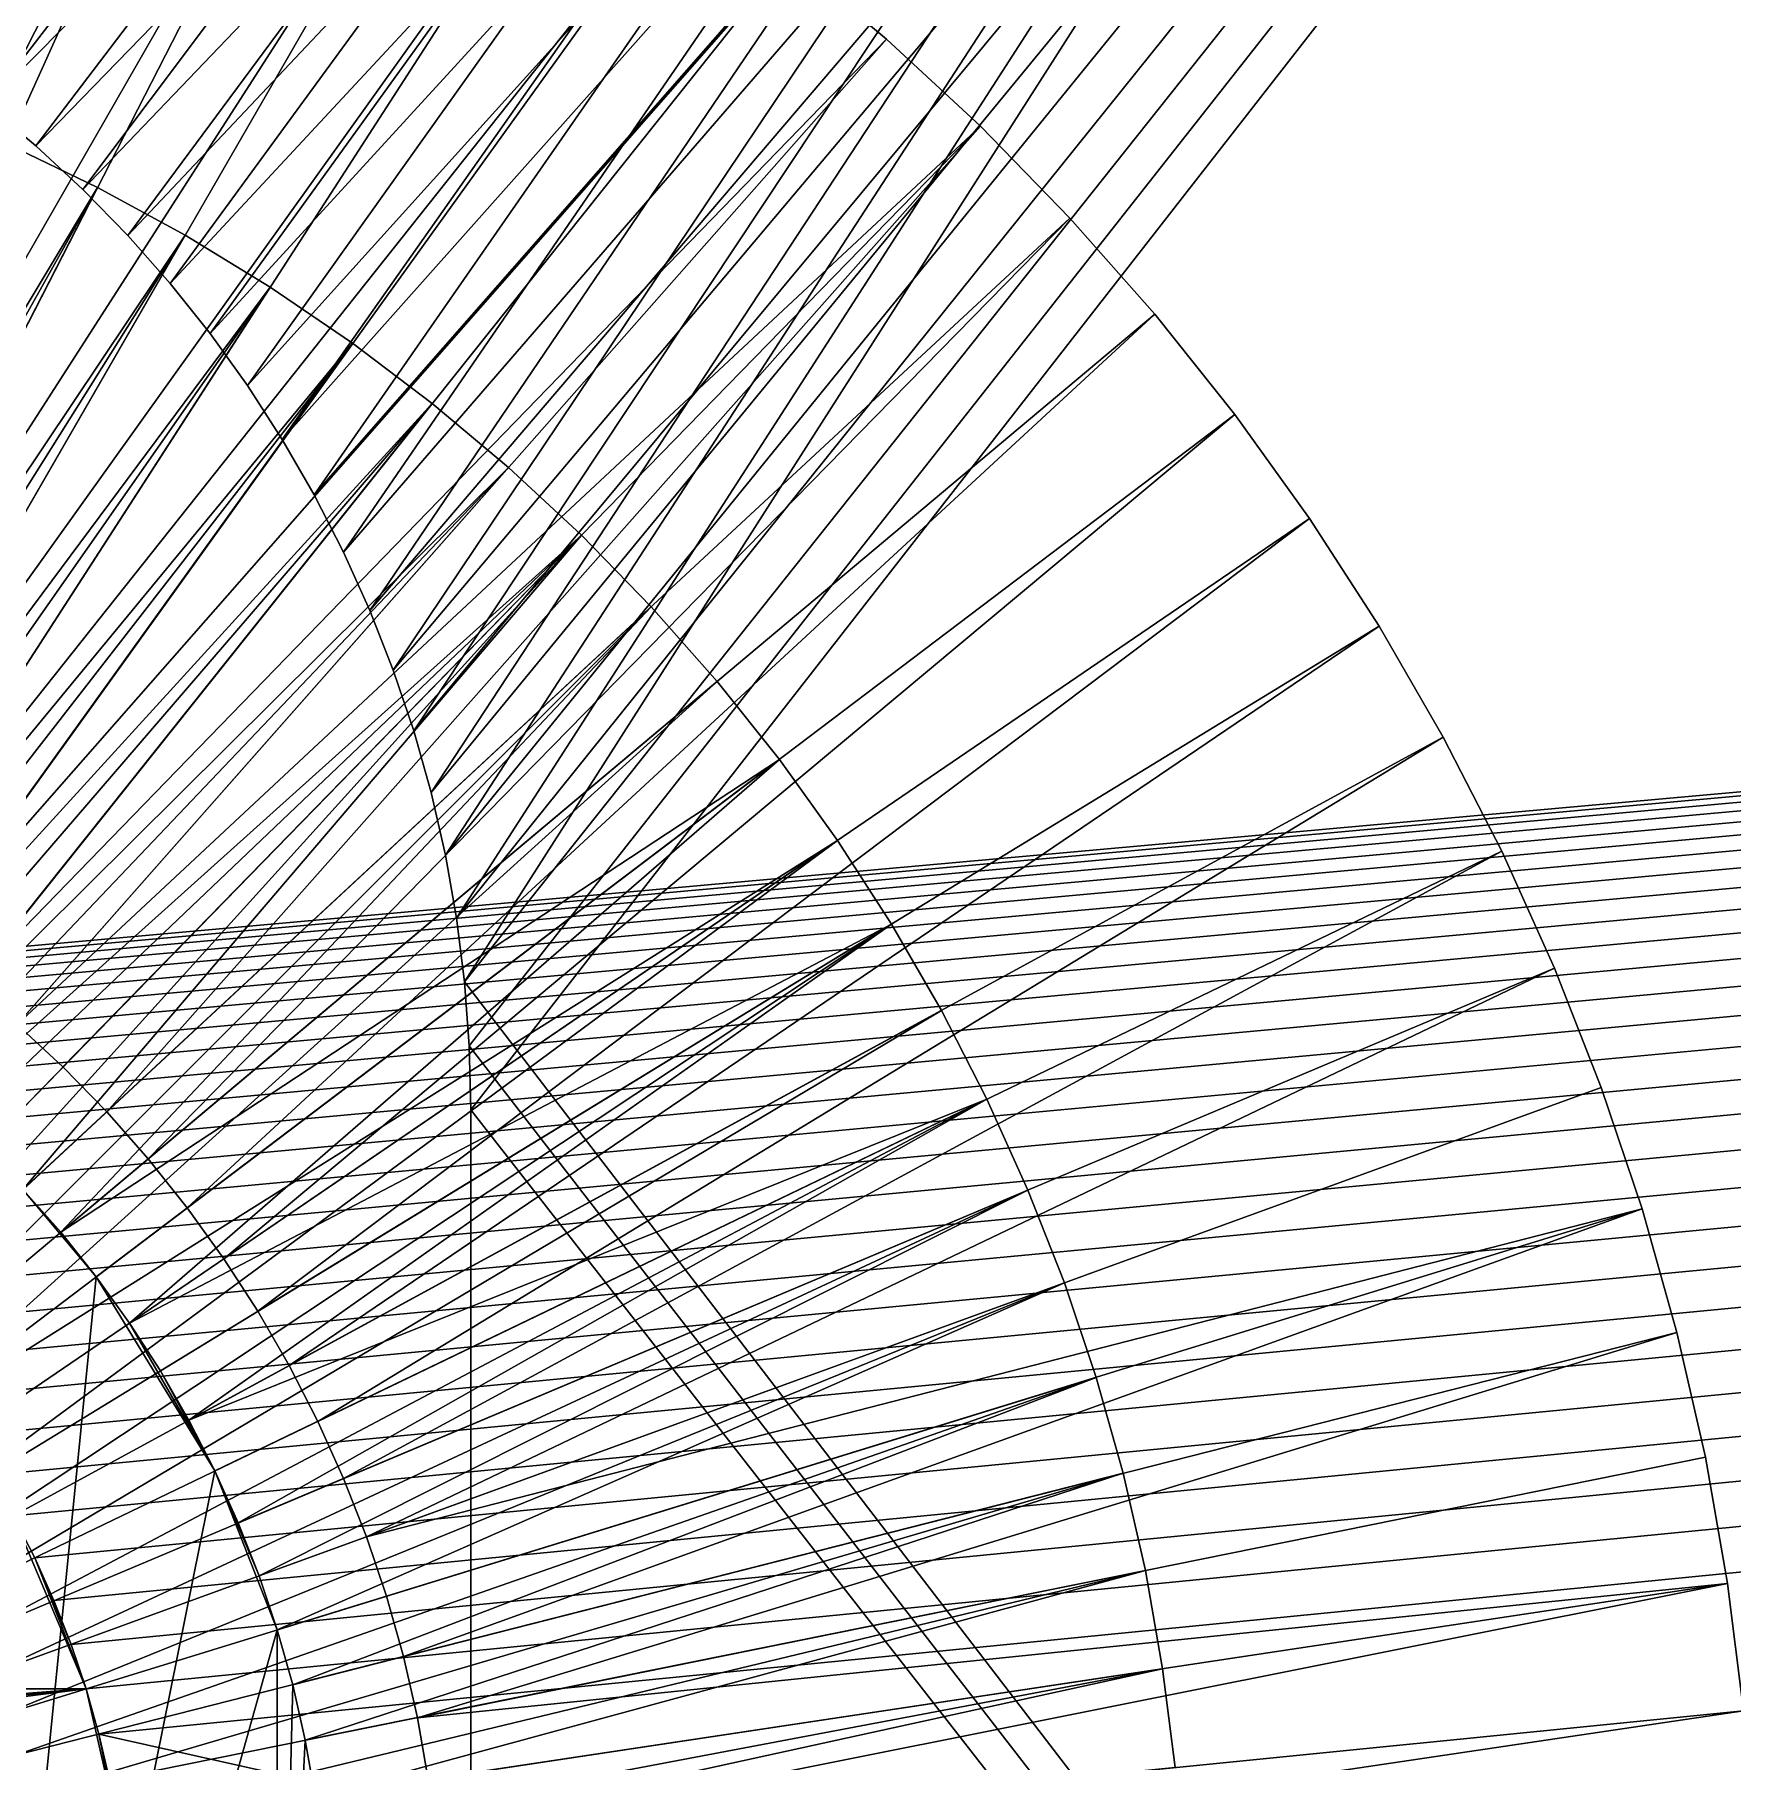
# Model space of a CAD drawing. Header units: millimetres. Extents: x 0 to 520, y -2 to 382.
# Drawn here: x 336.486 to 339.458, y 343.359 to 346.382 of the extents above; entities that cross this region are included whole.
import ezdxf

# ---------------------------------------------------------------- set-up
doc = ezdxf.new("R2010")
doc.units = ezdxf.units.MM

msp = doc.modelspace()

# ---------------------------------------------------------------- linework, layer by layer
at = {"layer": 'BRASS', "color": 52}
for points in [[(509.2, 369.2, 103), (10.8, 369.2, 103), (10.8, 10.8, 103)], [(509.2, 369.2, 103), (10.8, 10.8, 103), (509.2, 10.8, 103)], [(20.5, 359.5, 86), (499.5, 359.5, 86), (184.9589, 344.6495, 86)], [(184.9589, 344.6495, 86), (499.5, 359.5, 86), (185.0411, 344.6495, 86)], [(185.0411, 344.6495, 86), (499.5, 359.5, 86), (185.1233, 344.6454, 86)], [(185.1233, 344.6454, 86), (499.5, 359.5, 86), (185.2052, 344.6372, 86)], [(185.2052, 344.6372, 86), (499.5, 359.5, 86), (185.2865, 344.6249, 86)], [(185.2865, 344.6249, 86), (499.5, 359.5, 86), (185.3672, 344.6086, 86)], [(185.3672, 344.6086, 86), (499.5, 359.5, 86), (185.4469, 344.5883, 86)], [(185.4469, 344.5883, 86), (499.5, 359.5, 86), (185.5255, 344.5641, 86)], [(185.5255, 344.5641, 86), (499.5, 359.5, 86), (334.9589, 344.6495, 86)], [(334.9589, 344.6495, 86), (499.5, 359.5, 86), (335.0411, 344.6495, 86)], [(335.0411, 344.6495, 86), (499.5, 359.5, 86), (335.1233, 344.6454, 86)], [(335.1233, 344.6454, 86), (499.5, 359.5, 86), (335.2052, 344.6372, 86)], [(335.2052, 344.6372, 86), (499.5, 359.5, 86), (335.2865, 344.6249, 86)], [(335.2865, 344.6249, 86), (499.5, 359.5, 86), (335.3672, 344.6086, 86)], [(335.3672, 344.6086, 86), (499.5, 359.5, 86), (335.4469, 344.5883, 86)], [(335.4469, 344.5883, 86), (499.5, 359.5, 86), (335.5255, 344.5641, 86)], [(335.5255, 344.5641, 86), (499.5, 359.5, 86), (335.6028, 344.5359, 86)], [(335.6028, 344.5359, 86), (499.5, 359.5, 86), (335.6786, 344.504, 86)], [(335.6786, 344.504, 86), (499.5, 359.5, 86), (335.7527, 344.4683, 86)], [(335.7527, 344.4683, 86), (499.5, 359.5, 86), (335.825, 344.4289, 86)], [(335.825, 344.4289, 86), (499.5, 359.5, 86), (335.8952, 344.386, 86)], [(335.8952, 344.386, 86), (499.5, 359.5, 86), (335.9632, 344.3397, 86)], [(335.9632, 344.3397, 86), (499.5, 359.5, 86), (336.0288, 344.29, 86)], [(336.0288, 344.29, 86), (499.5, 359.5, 86), (336.0918, 344.2371, 86)], [(336.0918, 344.2371, 86), (499.5, 359.5, 86), (336.1521, 344.1812, 86)], [(336.1521, 344.1812, 86), (499.5, 359.5, 86), (336.2095, 344.1223, 86)], [(336.2095, 344.1223, 86), (499.5, 359.5, 86), (336.264, 344.0606, 86)], [(336.264, 344.0606, 86), (499.5, 359.5, 86), (336.3153, 343.9963, 86)], [(336.3153, 343.9963, 86), (499.5, 359.5, 86), (336.3633, 343.9295, 86)], [(336.3633, 343.9295, 86), (499.5, 359.5, 86), (336.4079, 343.8604, 86)], [(336.4079, 343.8604, 86), (499.5, 359.5, 86), (336.4491, 343.7891, 86)], [(336.4491, 343.7891, 86), (499.5, 359.5, 86), (336.4866, 343.7159, 86)], [(336.4866, 343.7159, 86), (499.5, 359.5, 86), (336.5204, 343.6409, 86)], [(336.5204, 343.6409, 86), (499.5, 359.5, 86), (336.5505, 343.5643, 86)], [(336.5505, 343.5643, 86), (499.5, 359.5, 86), (336.5767, 343.4863, 86)], [(336.5767, 343.4863, 86), (499.5, 359.5, 86), (336.599, 343.4071, 86)], [(336.599, 343.4071, 86), (499.5, 359.5, 86), (481.6847, 310.9963, 86)], [(333.4233, 343.4863, 92), (336.4491, 343.7891, 92), (336.5767, 343.4863, 92)], [(336.4866, 343.7159, 86), (336.4491, 343.7891, 92), (336.4491, 343.7891, 86)], [(336.4866, 343.7159, 92), (336.4491, 343.7891, 92), (336.4866, 343.7159, 86)], [(336.5767, 343.4863, 92), (336.4491, 343.7891, 92), (336.4866, 343.7159, 92)], [(336.5204, 343.6409, 86), (336.5204, 343.6409, 92), (336.4866, 343.7159, 86)], [(336.5204, 343.6409, 92), (336.4866, 343.7159, 92), (336.4866, 343.7159, 86)], [(336.5767, 343.4863, 92), (336.4866, 343.7159, 92), (336.5505, 343.5643, 92)], [(336.5505, 343.5643, 92), (336.4866, 343.7159, 92), (336.5204, 343.6409, 92)], [(336.5505, 343.5643, 86), (336.5204, 343.6409, 92), (336.5204, 343.6409, 86)], [(336.5505, 343.5643, 92), (336.5204, 343.6409, 92), (336.5505, 343.5643, 86)], [(336.5767, 343.4863, 86), (336.5767, 343.4863, 92), (336.5505, 343.5643, 86)], [(336.5767, 343.4863, 92), (336.5505, 343.5643, 92), (336.5505, 343.5643, 86)], [(333.3521, 343.0822, 92), (336.5767, 343.4863, 92), (336.6316, 343.2459, 92)], [(333.3582, 343.1643, 92), (336.5767, 343.4863, 92), (333.3521, 343.0822, 92)], [(333.3684, 343.2459, 92), (336.5767, 343.4863, 92), (333.3582, 343.1643, 92)], [(333.4233, 343.4863, 92), (336.5767, 343.4863, 92), (333.3684, 343.2459, 92)], [(336.599, 343.4071, 86), (336.599, 343.4071, 92), (336.5767, 343.4863, 86)], [(336.599, 343.4071, 92), (336.5767, 343.4863, 92), (336.5767, 343.4863, 86)], [(336.6316, 343.2459, 92), (336.5767, 343.4863, 92), (336.599, 343.4071, 92)], [(336.599, 343.4071, 86), (481.6847, 310.9963, 86), (336.6173, 343.3269, 86)], [(336.6173, 343.3269, 86), (336.6173, 343.3269, 92), (336.599, 343.4071, 86)], [(336.6173, 343.3269, 92), (336.599, 343.4071, 92), (336.599, 343.4071, 86)], [(336.6316, 343.2459, 92), (336.599, 343.4071, 92), (336.6173, 343.3269, 92)]]:
    msp.add_3dface(points, dxfattribs=at)
at = {"layer": 'STEEL', "color": 8}
for points in [[(336.2207, 346.3901, 86), (336.3134, 346.3269, 86), (347, 360, 86)], [(336.3134, 346.3269, 86), (336.4029, 346.2591, 86), (347, 360, 86)], [(336.4029, 346.2591, 86), (336.4888, 346.187, 86), (347, 360, 86)], [(336.4888, 346.187, 86), (336.571, 346.1107, 86), (347, 360, 86)], [(336.6494, 346.0304, 86), (347, 360, 86), (336.571, 346.1107, 86)], [(336.7236, 345.9463, 86), (347, 360, 86), (336.6494, 346.0304, 86)], [(336.7935, 345.8586, 86), (347, 360, 86), (336.7236, 345.9463, 86)], [(336.859, 345.7675, 86), (347, 360, 86), (336.7935, 345.8586, 86)], [(336.9199, 345.6732, 86), (347, 360, 86), (336.859, 345.7675, 86)], [(336.976, 345.5761, 86), (347, 360, 86), (336.9199, 345.6732, 86)], [(337.0272, 345.4762, 86), (347, 360, 86), (336.976, 345.5761, 86)], [(337.0733, 345.374, 86), (347, 360, 86), (337.0272, 345.4762, 86)], [(337.1143, 345.2695, 86), (347, 360, 86), (337.0733, 345.374, 86)], [(337.15, 345.1632, 86), (347, 360, 86), (337.1143, 345.2695, 86)], [(337.1804, 345.0552, 86), (347, 360, 86), (337.15, 345.1632, 86)], [(337.2054, 344.9458, 86), (347, 360, 86), (337.1804, 345.0552, 86)], [(337.2249, 344.8353, 86), (347, 360, 86), (337.2054, 344.9458, 86)], [(337.2388, 344.724, 86), (347, 360, 86), (337.2249, 344.8353, 86)], [(347, 332, 86), (347, 360, 86), (337.2388, 344.724, 86)], [(336.3134, 346.3269, 83), (336.2207, 346.3901, 83), (347, 357, 83)], [(336.4029, 346.2591, 83), (336.3134, 346.3269, 83), (347, 357, 83)], [(336.4888, 346.187, 83), (336.4029, 346.2591, 83), (347, 357, 83)], [(336.571, 346.1107, 83), (336.4888, 346.187, 83), (347, 357, 83)], [(347, 357, 83), (336.6494, 346.0304, 83), (336.571, 346.1107, 83)], [(347, 357, 83), (336.7236, 345.9463, 83), (336.6494, 346.0304, 83)], [(347, 357, 83), (336.7935, 345.8586, 83), (336.7236, 345.9463, 83)], [(347, 357, 83), (336.859, 345.7675, 83), (336.7935, 345.8586, 83)], [(347, 357, 83), (336.9199, 345.6732, 83), (336.859, 345.7675, 83)], [(347, 357, 83), (336.976, 345.5761, 83), (336.9199, 345.6732, 83)], [(347, 357, 83), (337.0272, 345.4762, 83), (336.976, 345.5761, 83)], [(347, 357, 83), (337.0733, 345.374, 83), (337.0272, 345.4762, 83)], [(347, 357, 83), (337.1143, 345.2695, 83), (337.0733, 345.374, 83)], [(347, 357, 83), (337.15, 345.1632, 83), (337.1143, 345.2695, 83)], [(347, 357, 83), (337.1804, 345.0552, 83), (337.15, 345.1632, 83)], [(347, 357, 83), (337.2054, 344.9458, 83), (337.1804, 345.0552, 83)], [(347, 357, 83), (337.2249, 344.8353, 83), (337.2054, 344.9458, 83)], [(347, 357, 83), (337.2388, 344.724, 83), (337.2249, 344.8353, 83)], [(347, 357, 83), (337.2472, 344.6122, 83), (337.2388, 344.724, 83)], [(347, 357, 83), (337.25, 344.5, 83), (337.2472, 344.6122, 83)], [(347, 357, 83), (347, 332, 83), (337.25, 344.5, 83)], [(335.7007, 345.0854, 83), (336.644, 347.1889, 83), (336.4332, 347.2657, 83)], [(336.644, 347.1889, 82), (335.7007, 345.0854, 82), (336.4332, 347.2657, 82)], [(335.7007, 345.0854, 83), (335.8038, 345.0479, 83), (336.644, 347.1889, 83)], [(335.8038, 345.0479, 82), (335.7007, 345.0854, 82), (336.644, 347.1889, 82)], [(335.8038, 345.0479, 83), (336.8508, 347.1018, 83), (336.644, 347.1889, 83)], [(336.8508, 347.1018, 82), (335.8038, 345.0479, 82), (336.644, 347.1889, 82)], [(335.8038, 345.0479, 83), (335.9048, 345.0053, 83), (336.8508, 347.1018, 83)], [(335.9048, 345.0053, 82), (335.8038, 345.0479, 82), (336.8508, 347.1018, 82)], [(335.9048, 345.0053, 83), (337.0529, 347.0044, 83), (336.8508, 347.1018, 83)], [(337.0529, 347.0044, 82), (335.9048, 345.0053, 82), (336.8508, 347.1018, 82)], [(335.9048, 345.0053, 83), (336.0037, 344.9577, 83), (337.0529, 347.0044, 83)], [(336.0037, 344.9577, 82), (335.9048, 345.0053, 82), (337.0529, 347.0044, 82)], [(336.0037, 344.9577, 83), (337.25, 346.8971, 83), (337.0529, 347.0044, 83)], [(337.25, 346.8971, 82), (336.0037, 344.9577, 82), (337.0529, 347.0044, 82)], [(336.0037, 344.9577, 83), (336.1, 344.9053, 83), (337.25, 346.8971, 83)], [(336.1, 344.9053, 82), (336.0037, 344.9577, 82), (337.25, 346.8971, 82)], [(336.1, 344.9053, 83), (337.4415, 346.7801, 83), (337.25, 346.8971, 83)], [(337.4415, 346.7801, 82), (336.1, 344.9053, 82), (337.25, 346.8971, 82)], [(336.1, 344.9053, 83), (336.1936, 344.8481, 83), (337.4415, 346.7801, 83)], [(336.1936, 344.8481, 82), (336.1, 344.9053, 82), (337.4415, 346.7801, 82)], [(336.1936, 344.8481, 83), (337.6268, 346.6537, 83), (337.4415, 346.7801, 83)], [(337.6268, 346.6537, 82), (336.1936, 344.8481, 82), (337.4415, 346.7801, 82)], [(336.1936, 344.8481, 83), (336.2842, 344.7863, 83), (337.6268, 346.6537, 83)], [(336.2842, 344.7863, 82), (336.1936, 344.8481, 82), (337.6268, 346.6537, 82)], [(336.2842, 344.7863, 83), (337.8057, 346.5182, 83), (337.6268, 346.6537, 83)], [(337.8057, 346.5182, 82), (336.2842, 344.7863, 82), (337.6268, 346.6537, 82)], [(336.2842, 344.7863, 83), (336.3717, 344.72, 83), (337.8057, 346.5182, 83)], [(336.3717, 344.72, 82), (336.2842, 344.7863, 82), (337.8057, 346.5182, 82)], [(336.3717, 344.72, 83), (337.9776, 346.374, 83), (337.8057, 346.5182, 83)], [(337.9776, 346.374, 82), (336.3717, 344.72, 82), (337.8057, 346.5182, 82)], [(337.8057, 346.5182, 83), (337.9776, 346.374, 82), (337.8057, 346.5182, 82)], [(337.8057, 346.5182, 83), (337.9776, 346.374, 83), (337.9776, 346.374, 82)], [(336.3717, 344.72, 83), (336.4557, 344.6495, 83), (337.9776, 346.374, 83)], [(336.4557, 344.6495, 82), (336.3717, 344.72, 82), (337.9776, 346.374, 82)], [(336.4557, 344.6495, 83), (338.1421, 346.2214, 83), (337.9776, 346.374, 83)], [(338.1421, 346.2214, 82), (336.4557, 344.6495, 82), (337.9776, 346.374, 82)], [(337.9776, 346.374, 83), (338.1421, 346.2214, 82), (337.9776, 346.374, 82)], [(337.9776, 346.374, 83), (338.1421, 346.2214, 83), (338.1421, 346.2214, 82)], [(336.4888, 346.187, 86), (336.4029, 346.2591, 86), (336.4888, 346.187, 83)], [(336.4888, 346.187, 83), (336.4029, 346.2591, 86), (336.4029, 346.2591, 83)], [(336.4557, 344.6495, 83), (336.5361, 344.5749, 83), (338.1421, 346.2214, 83)], [(336.5361, 344.5749, 82), (336.4557, 344.6495, 82), (338.1421, 346.2214, 82)], [(336.6127, 344.4964, 83), (338.1421, 346.2214, 83), (336.5361, 344.5749, 83)], [(338.1421, 346.2214, 82), (336.6127, 344.4964, 82), (336.5361, 344.5749, 82)], [(336.6127, 344.4964, 83), (338.2987, 346.0608, 83), (338.1421, 346.2214, 83)], [(338.2987, 346.0608, 82), (336.6127, 344.4964, 82), (338.1421, 346.2214, 82)], [(338.1421, 346.2214, 83), (338.2987, 346.0608, 82), (338.1421, 346.2214, 82)], [(338.1421, 346.2214, 83), (338.2987, 346.0608, 83), (338.2987, 346.0608, 82)], [(336.5967, 346.1146, 78.5), (335.6169, 344.3673, 78.5), (336.4395, 346.1903, 78.5)], [(335.8226, 344.823, 82), (336.5967, 346.1146, 82), (336.4395, 346.1903, 82)], [(336.4395, 346.1903, 82), (336.5967, 346.1146, 78.5), (336.4395, 346.1903, 78.5)], [(336.4395, 346.1903, 82), (336.5967, 346.1146, 82), (336.5967, 346.1146, 78.5)], [(336.571, 346.1107, 83), (336.571, 346.1107, 86), (336.4888, 346.187, 83)], [(336.571, 346.1107, 86), (336.4888, 346.187, 86), (336.4888, 346.187, 83)], [(335.6843, 344.3348, 78.5), (335.6169, 344.3673, 78.5), (336.5967, 346.1146, 78.5)], [(336.75, 346.0311, 78.5), (335.6843, 344.3348, 78.5), (336.5967, 346.1146, 78.5)], [(335.8226, 344.823, 82), (335.9124, 344.7797, 82), (336.5967, 346.1146, 82)], [(335.9124, 344.7797, 82), (336.75, 346.0311, 82), (336.5967, 346.1146, 82)], [(336.6494, 346.0304, 83), (336.571, 346.1107, 86), (336.571, 346.1107, 83)], [(336.6494, 346.0304, 86), (336.571, 346.1107, 86), (336.6494, 346.0304, 83)], [(336.5967, 346.1146, 82), (336.75, 346.0311, 78.5), (336.5967, 346.1146, 78.5)], [(336.5967, 346.1146, 82), (336.75, 346.0311, 82), (336.75, 346.0311, 78.5)], [(336.6853, 344.4141, 83), (338.2987, 346.0608, 83), (336.6127, 344.4964, 83)], [(338.2987, 346.0608, 82), (336.6853, 344.4141, 82), (336.6127, 344.4964, 82)], [(336.6853, 344.4141, 83), (338.4472, 345.8925, 83), (338.2987, 346.0608, 83)], [(338.4472, 345.8925, 82), (336.6853, 344.4141, 82), (338.2987, 346.0608, 82)], [(338.4472, 345.8925, 83), (338.4472, 345.8925, 82), (338.2987, 346.0608, 82)], [(338.2987, 346.0608, 83), (338.4472, 345.8925, 83), (338.2987, 346.0608, 82)], [(335.75, 344.299, 78.5), (335.6843, 344.3348, 78.5), (336.75, 346.0311, 78.5)], [(336.8989, 345.9401, 78.5), (335.75, 344.299, 78.5), (336.75, 346.0311, 78.5)], [(335.9124, 344.7797, 82), (336, 344.7321, 82), (336.75, 346.0311, 82)], [(336, 344.7321, 82), (336.8989, 345.9401, 82), (336.75, 346.0311, 82)], [(336.7236, 345.9463, 83), (336.6494, 346.0304, 86), (336.6494, 346.0304, 83)], [(336.7236, 345.9463, 86), (336.6494, 346.0304, 86), (336.7236, 345.9463, 83)], [(336.75, 346.0311, 82), (336.8989, 345.9401, 78.5), (336.75, 346.0311, 78.5)], [(336.75, 346.0311, 82), (336.8989, 345.9401, 82), (336.8989, 345.9401, 78.5)], [(335.8138, 344.26, 78.5), (335.75, 344.299, 78.5), (336.8989, 345.9401, 78.5)], [(337.0431, 345.8418, 78.5), (335.8138, 344.26, 78.5), (336.8989, 345.9401, 78.5)], [(336, 344.7321, 82), (336.0851, 344.6801, 82), (336.8989, 345.9401, 82)], [(336.0851, 344.6801, 82), (337.0431, 345.8418, 82), (336.8989, 345.9401, 82)], [(336.7935, 345.8586, 83), (336.7236, 345.9463, 86), (336.7236, 345.9463, 83)], [(336.7935, 345.8586, 86), (336.7236, 345.9463, 86), (336.7935, 345.8586, 83)], [(336.8989, 345.9401, 82), (337.0431, 345.8418, 78.5), (336.8989, 345.9401, 78.5)], [(336.8989, 345.9401, 82), (337.0431, 345.8418, 82), (337.0431, 345.8418, 78.5)], [(336.7537, 344.3284, 83), (338.4472, 345.8925, 83), (336.6853, 344.4141, 83)], [(338.4472, 345.8925, 82), (336.7537, 344.3284, 82), (336.6853, 344.4141, 82)], [(336.7537, 344.3284, 83), (338.5871, 345.7171, 83), (338.4472, 345.8925, 83)], [(338.5871, 345.7171, 82), (336.7537, 344.3284, 82), (338.4472, 345.8925, 82)], [(338.5871, 345.7171, 83), (338.5871, 345.7171, 82), (338.4472, 345.8925, 82)], [(338.4472, 345.8925, 83), (338.5871, 345.7171, 83), (338.4472, 345.8925, 82)], [(335.8756, 344.2179, 78.5), (335.8138, 344.26, 78.5), (337.0431, 345.8418, 78.5)], [(337.1822, 345.7364, 78.5), (335.8756, 344.2179, 78.5), (337.0431, 345.8418, 78.5)], [(336.0851, 344.6801, 82), (336.1675, 344.6239, 82), (337.0431, 345.8418, 82)], [(336.1675, 344.6239, 82), (337.1822, 345.7364, 82), (337.0431, 345.8418, 82)], [(336.859, 345.7675, 83), (336.7935, 345.8586, 86), (336.7935, 345.8586, 83)], [(336.859, 345.7675, 86), (336.7935, 345.8586, 86), (336.859, 345.7675, 83)], [(337.0431, 345.8418, 82), (337.1822, 345.7364, 78.5), (337.0431, 345.8418, 78.5)], [(337.0431, 345.8418, 82), (337.1822, 345.7364, 82), (337.1822, 345.7364, 78.5)], [(336.9199, 345.6732, 83), (336.9199, 345.6732, 86), (336.859, 345.7675, 83)], [(336.9199, 345.6732, 86), (336.859, 345.7675, 86), (336.859, 345.7675, 83)], [(335.9352, 344.1727, 78.5), (335.8756, 344.2179, 78.5), (337.1822, 345.7364, 78.5)], [(337.3159, 345.6242, 78.5), (335.9352, 344.1727, 78.5), (337.1822, 345.7364, 78.5)], [(336.1675, 344.6239, 82), (336.247, 344.5637, 82), (337.1822, 345.7364, 82)], [(336.247, 344.5637, 82), (337.3159, 345.6242, 82), (337.1822, 345.7364, 82)], [(336.8177, 344.2393, 83), (338.5871, 345.7171, 83), (336.7537, 344.3284, 83)], [(338.5871, 345.7171, 82), (336.8177, 344.2393, 82), (336.7537, 344.3284, 82)], [(336.8177, 344.2393, 83), (338.7181, 345.5349, 83), (338.5871, 345.7171, 83)], [(338.7181, 345.5349, 82), (336.8177, 344.2393, 82), (338.5871, 345.7171, 82)], [(337.1822, 345.7364, 82), (337.3159, 345.6242, 78.5), (337.1822, 345.7364, 78.5)], [(337.1822, 345.7364, 82), (337.3159, 345.6242, 82), (337.3159, 345.6242, 78.5)], [(338.5871, 345.7171, 83), (338.7181, 345.5349, 82), (338.5871, 345.7171, 82)], [(338.5871, 345.7171, 83), (338.7181, 345.5349, 83), (338.7181, 345.5349, 82)], [(336.976, 345.5761, 83), (336.9199, 345.6732, 86), (336.9199, 345.6732, 83)], [(336.976, 345.5761, 86), (336.9199, 345.6732, 86), (336.976, 345.5761, 83)], [(335.9925, 344.1247, 78.5), (335.9352, 344.1727, 78.5), (337.3159, 345.6242, 78.5)], [(337.4438, 345.5055, 78.5), (335.9925, 344.1247, 78.5), (337.3159, 345.6242, 78.5)], [(336.247, 344.5637, 82), (336.3234, 344.4996, 82), (337.3159, 345.6242, 82)], [(336.3234, 344.4996, 82), (337.4438, 345.5055, 82), (337.3159, 345.6242, 82)], [(337.4438, 345.5055, 82), (337.4438, 345.5055, 78.5), (337.3159, 345.6242, 78.5)], [(337.3159, 345.6242, 82), (337.4438, 345.5055, 82), (337.3159, 345.6242, 78.5)], [(337.0272, 345.4762, 83), (336.976, 345.5761, 86), (336.976, 345.5761, 83)], [(337.0272, 345.4762, 86), (336.976, 345.5761, 86), (337.0272, 345.4762, 83)], [(336.8772, 344.1472, 83), (338.7181, 345.5349, 83), (336.8177, 344.2393, 83)], [(338.7181, 345.5349, 82), (336.8772, 344.1472, 82), (336.8177, 344.2393, 82)], [(336.8772, 344.1472, 83), (338.8398, 345.3465, 83), (338.7181, 345.5349, 83)], [(338.8398, 345.3465, 82), (336.8772, 344.1472, 82), (338.7181, 345.5349, 82)], [(338.7181, 345.5349, 83), (338.8398, 345.3465, 82), (338.7181, 345.5349, 82)], [(338.7181, 345.5349, 83), (338.8398, 345.3465, 83), (338.8398, 345.3465, 82)], [(336.0474, 344.0738, 78.5), (335.9925, 344.1247, 78.5), (337.4438, 345.5055, 78.5)], [(337.4438, 345.5055, 78.5), (336.0996, 344.0203, 78.5), (336.0474, 344.0738, 78.5)], [(337.5657, 345.3806, 78.5), (336.0996, 344.0203, 78.5), (337.4438, 345.5055, 78.5)], [(336.3234, 344.4996, 82), (336.3965, 344.4317, 82), (337.4438, 345.5055, 82)], [(336.4661, 344.3603, 82), (337.4438, 345.5055, 82), (336.3965, 344.4317, 82)], [(336.4661, 344.3603, 82), (337.5657, 345.3806, 82), (337.4438, 345.5055, 82)], [(337.5657, 345.3806, 82), (337.5657, 345.3806, 78.5), (337.4438, 345.5055, 78.5)], [(337.4438, 345.5055, 82), (337.5657, 345.3806, 82), (337.4438, 345.5055, 78.5)], [(337.0733, 345.374, 83), (337.0272, 345.4762, 86), (337.0272, 345.4762, 83)], [(337.0733, 345.374, 86), (337.0272, 345.4762, 86), (337.0733, 345.374, 83)], [(337.5657, 345.3806, 78.5), (336.1491, 343.9642, 78.5), (336.0996, 344.0203, 78.5)], [(337.6812, 345.2498, 78.5), (336.1491, 343.9642, 78.5), (337.5657, 345.3806, 78.5)], [(336.5321, 344.2856, 82), (337.5657, 345.3806, 82), (336.4661, 344.3603, 82)], [(336.5321, 344.2856, 82), (337.6812, 345.2498, 82), (337.5657, 345.3806, 82)], [(337.6812, 345.2498, 82), (337.6812, 345.2498, 78.5), (337.5657, 345.3806, 78.5)], [(337.5657, 345.3806, 82), (337.6812, 345.2498, 82), (337.5657, 345.3806, 78.5)], [(337.1143, 345.2695, 83), (337.0733, 345.374, 86), (337.0733, 345.374, 83)], [(337.1143, 345.2695, 86), (337.0733, 345.374, 86), (337.1143, 345.2695, 83)], [(336.9321, 344.0522, 83), (338.8398, 345.3465, 83), (336.8772, 344.1472, 83)], [(338.8398, 345.3465, 82), (336.9321, 344.0522, 82), (336.8772, 344.1472, 82)], [(336.9321, 344.0522, 83), (338.952, 345.1521, 83), (338.8398, 345.3465, 83)], [(338.952, 345.1521, 82), (336.9321, 344.0522, 82), (338.8398, 345.3465, 82)], [(338.952, 345.1521, 83), (338.952, 345.1521, 82), (338.8398, 345.3465, 82)], [(338.8398, 345.3465, 83), (338.952, 345.1521, 83), (338.8398, 345.3465, 82)], [(337.15, 345.1632, 83), (337.1143, 345.2695, 86), (337.1143, 345.2695, 83)], [(337.15, 345.1632, 86), (337.1143, 345.2695, 86), (337.15, 345.1632, 83)], [(337.6812, 345.2498, 78.5), (336.1957, 343.9057, 78.5), (336.1491, 343.9642, 78.5)], [(337.79, 345.1133, 78.5), (336.1957, 343.9057, 78.5), (337.6812, 345.2498, 78.5)], [(336.5321, 344.2856, 82), (337.79, 345.1133, 82), (337.6812, 345.2498, 82)], [(337.6812, 345.2498, 82), (337.79, 345.1133, 78.5), (337.6812, 345.2498, 78.5)], [(337.6812, 345.2498, 82), (337.79, 345.1133, 82), (337.79, 345.1133, 78.5)], [(336.9821, 343.9545, 83), (338.952, 345.1521, 83), (336.9321, 344.0522, 83)], [(338.952, 345.1521, 82), (336.9821, 343.9545, 82), (336.9321, 344.0522, 82)], [(336.9821, 343.9545, 83), (339.0544, 344.9525, 83), (338.952, 345.1521, 83)], [(339.0544, 344.9525, 82), (336.9821, 343.9545, 82), (338.952, 345.1521, 82)], [(337.1804, 345.0552, 83), (337.15, 345.1632, 86), (337.15, 345.1632, 83)], [(337.1804, 345.0552, 86), (337.15, 345.1632, 86), (337.1804, 345.0552, 83)], [(338.952, 345.1521, 83), (339.0544, 344.9525, 83), (339.0544, 344.9525, 82)], [(338.952, 345.1521, 83), (339.0544, 344.9525, 82), (338.952, 345.1521, 82)], [(337.8918, 344.9716, 78.5), (336.1957, 343.9057, 78.5), (337.79, 345.1133, 78.5)], [(336.5943, 344.2076, 82), (337.79, 345.1133, 82), (336.5321, 344.2856, 82)], [(336.6525, 344.1266, 82), (337.79, 345.1133, 82), (336.5943, 344.2076, 82)], [(336.6525, 344.1266, 82), (337.8918, 344.9716, 82), (337.79, 345.1133, 82)], [(337.79, 345.1133, 82), (337.8918, 344.9716, 78.5), (337.79, 345.1133, 78.5)], [(337.79, 345.1133, 82), (337.8918, 344.9716, 82), (337.8918, 344.9716, 78.5)], [(337.2054, 344.9458, 83), (337.2054, 344.9458, 86), (337.1804, 345.0552, 83)], [(337.2054, 344.9458, 86), (337.1804, 345.0552, 86), (337.1804, 345.0552, 83)], [(337.8918, 344.9716, 78.5), (336.2394, 343.845, 78.5), (336.1957, 343.9057, 78.5)], [(337.8918, 344.9716, 78.5), (336.2799, 343.7822, 78.5), (336.2394, 343.845, 78.5)], [(337.9865, 344.825, 78.5), (336.2799, 343.7822, 78.5), (337.8918, 344.9716, 78.5)], [(336.6525, 344.1266, 82), (337.9865, 344.825, 82), (337.8918, 344.9716, 82)], [(337.9865, 344.825, 82), (337.9865, 344.825, 78.5), (337.8918, 344.9716, 78.5)], [(337.8918, 344.9716, 82), (337.9865, 344.825, 82), (337.8918, 344.9716, 78.5)], [(337.0272, 343.8546, 83), (339.0544, 344.9525, 83), (336.9821, 343.9545, 83)], [(339.0544, 344.9525, 82), (337.0272, 343.8546, 82), (336.9821, 343.9545, 82)], [(337.0272, 343.8546, 83), (339.1466, 344.748, 83), (339.0544, 344.9525, 83)], [(339.1466, 344.748, 82), (337.0272, 343.8546, 82), (339.0544, 344.9525, 82)], [(337.2249, 344.8353, 83), (337.2054, 344.9458, 86), (337.2054, 344.9458, 83)], [(337.2249, 344.8353, 86), (337.2054, 344.9458, 86), (337.2249, 344.8353, 83)], [(339.1466, 344.748, 83), (339.1466, 344.748, 82), (339.0544, 344.9525, 82)], [(339.0544, 344.9525, 83), (339.1466, 344.748, 83), (339.0544, 344.9525, 82)], [(337.9865, 344.825, 78.5), (336.3173, 343.7174, 78.5), (336.2799, 343.7822, 78.5)], [(338.0738, 344.6739, 78.5), (336.3173, 343.7174, 78.5), (337.9865, 344.825, 78.5)], [(336.7066, 344.0429, 82), (337.9865, 344.825, 82), (336.6525, 344.1266, 82)], [(336.7564, 343.9565, 82), (337.9865, 344.825, 82), (336.7066, 344.0429, 82)], [(336.7564, 343.9565, 82), (338.0738, 344.6739, 82), (337.9865, 344.825, 82)], [(337.2388, 344.724, 83), (337.2249, 344.8353, 86), (337.2249, 344.8353, 83)], [(337.2388, 344.724, 86), (337.2249, 344.8353, 86), (337.2388, 344.724, 83)], [(337.9865, 344.825, 82), (338.0738, 344.6739, 82), (338.0738, 344.6739, 78.5)], [(337.9865, 344.825, 82), (338.0738, 344.6739, 78.5), (337.9865, 344.825, 78.5)], [(337.0673, 343.7524, 83), (339.1466, 344.748, 83), (337.0272, 343.8546, 83)], [(339.1466, 344.748, 82), (337.0673, 343.7524, 82), (337.0272, 343.8546, 82)], [(337.0673, 343.7524, 83), (339.2286, 344.5391, 83), (339.1466, 344.748, 83)], [(339.2286, 344.5391, 82), (337.0673, 343.7524, 82), (339.1466, 344.748, 82)], [(339.1466, 344.748, 83), (339.2286, 344.5391, 83), (339.2286, 344.5391, 82)], [(339.1466, 344.748, 83), (339.2286, 344.5391, 82), (339.1466, 344.748, 82)], [(347, 332, 86), (337.2388, 344.724, 86), (337.2472, 344.6122, 86)], [(337.2472, 344.6122, 83), (337.2388, 344.724, 86), (337.2388, 344.724, 83)], [(337.2472, 344.6122, 86), (337.2388, 344.724, 86), (337.2472, 344.6122, 83)], [(338.0738, 344.6739, 78.5), (336.3515, 343.6508, 78.5), (336.3173, 343.7174, 78.5)], [(338.1534, 344.5186, 78.5), (336.3515, 343.6508, 78.5), (338.0738, 344.6739, 78.5)], [(336.7564, 343.9565, 82), (338.1534, 344.5186, 82), (338.0738, 344.6739, 82)], [(338.0738, 344.6739, 82), (338.1534, 344.5186, 82), (338.1534, 344.5186, 78.5)], [(338.0738, 344.6739, 82), (338.1534, 344.5186, 78.5), (338.0738, 344.6739, 78.5)], [(336.5361, 344.5749, 82), (336.4557, 344.6495, 83), (336.4557, 344.6495, 82)], [(336.5361, 344.5749, 83), (336.4557, 344.6495, 83), (336.5361, 344.5749, 82)], [(347, 332, 86), (337.2472, 344.6122, 86), (337.25, 344.5, 86)], [(337.25, 344.5, 86), (337.2472, 344.6122, 86), (337.25, 344.5, 83)], [(337.25, 344.5, 83), (337.2472, 344.6122, 86), (337.2472, 344.6122, 83)], [(336.6127, 344.4964, 82), (336.5361, 344.5749, 83), (336.5361, 344.5749, 82)], [(336.6127, 344.4964, 83), (336.5361, 344.5749, 83), (336.6127, 344.4964, 82)], [(337.0673, 343.7524, 83), (339.3001, 344.3264, 83), (339.2286, 344.5391, 83)], [(339.3001, 344.3264, 82), (337.0673, 343.7524, 82), (339.2286, 344.5391, 82)], [(339.2286, 344.5391, 83), (339.3001, 344.3264, 83), (339.3001, 344.3264, 82)], [(339.2286, 344.5391, 83), (339.3001, 344.3264, 82), (339.2286, 344.5391, 82)], [(338.1534, 344.5186, 78.5), (336.3822, 343.5827, 78.5), (336.3515, 343.6508, 78.5)], [(338.2252, 344.3595, 78.5), (336.3822, 343.5827, 78.5), (338.1534, 344.5186, 78.5)], [(336.8019, 343.8678, 82), (338.1534, 344.5186, 82), (336.7564, 343.9565, 82)], [(336.843, 343.7769, 82), (338.1534, 344.5186, 82), (336.8019, 343.8678, 82)], [(336.843, 343.7769, 82), (338.2252, 344.3595, 82), (338.1534, 344.5186, 82)], [(338.1534, 344.5186, 82), (338.2252, 344.3595, 82), (338.2252, 344.3595, 78.5)], [(338.1534, 344.5186, 82), (338.2252, 344.3595, 78.5), (338.1534, 344.5186, 78.5)], [(336.6853, 344.4141, 82), (336.6853, 344.4141, 83), (336.6127, 344.4964, 82)], [(336.6853, 344.4141, 83), (336.6127, 344.4964, 83), (336.6127, 344.4964, 82)], [(347, 332, 83), (337.25, 341.5, 83), (337.25, 344.5, 83)], [(337.25, 341.5, 86), (347, 332, 86), (337.25, 344.5, 86)], [(337.25, 344.5, 86), (337.25, 344.5, 83), (337.25, 341.5, 83)], [(337.25, 344.5, 86), (337.25, 341.5, 83), (337.25, 341.5, 86)], [(336.7537, 344.3284, 82), (336.7537, 344.3284, 83), (336.6853, 344.4141, 82)], [(336.7537, 344.3284, 83), (336.6853, 344.4141, 83), (336.6853, 344.4141, 82)], [(336.3234, 341.5004, 90), (336.5943, 344.2076, 90), (336.4661, 344.3603, 90)], [(338.2252, 344.3595, 78.5), (336.4095, 343.513, 78.5), (336.3822, 343.5827, 78.5)], [(338.2889, 344.1971, 78.5), (336.4095, 343.513, 78.5), (338.2252, 344.3595, 78.5)], [(336.5321, 344.2856, 90), (336.5321, 344.2856, 82), (336.4661, 344.3603, 82)], [(336.4661, 344.3603, 90), (336.5321, 344.2856, 90), (336.4661, 344.3603, 82)], [(336.5943, 344.2076, 90), (336.5321, 344.2856, 90), (336.4661, 344.3603, 90)], [(336.8794, 343.684, 82), (338.2252, 344.3595, 82), (336.843, 343.7769, 82)], [(336.8794, 343.684, 82), (338.2889, 344.1971, 82), (338.2252, 344.3595, 82)], [(338.2889, 344.1971, 82), (338.2889, 344.1971, 78.5), (338.2252, 344.3595, 78.5)], [(338.2252, 344.3595, 82), (338.2889, 344.1971, 82), (338.2252, 344.3595, 78.5)], [(336.8177, 344.2393, 82), (336.7537, 344.3284, 83), (336.7537, 344.3284, 82)], [(336.8177, 344.2393, 83), (336.7537, 344.3284, 83), (336.8177, 344.2393, 82)], [(337.1023, 343.6485, 83), (339.3001, 344.3264, 83), (337.0673, 343.7524, 83)], [(339.3001, 344.3264, 82), (337.1023, 343.6485, 82), (337.0673, 343.7524, 82)], [(337.132, 343.5429, 83), (339.3001, 344.3264, 83), (337.1023, 343.6485, 83)], [(339.3001, 344.3264, 82), (337.132, 343.5429, 82), (337.1023, 343.6485, 82)], [(337.132, 343.5429, 83), (339.3608, 344.1104, 83), (339.3001, 344.3264, 83)], [(339.3608, 344.1104, 82), (337.132, 343.5429, 82), (339.3001, 344.3264, 82)], [(339.3001, 344.3264, 83), (339.3608, 344.1104, 83), (339.3608, 344.1104, 82)], [(339.3001, 344.3264, 83), (339.3608, 344.1104, 82), (339.3001, 344.3264, 82)], [(336.5943, 344.2076, 90), (336.5943, 344.2076, 82), (336.5321, 344.2856, 82)], [(336.5321, 344.2856, 90), (336.5943, 344.2076, 90), (336.5321, 344.2856, 82)], [(336.8772, 344.1472, 82), (336.8177, 344.2393, 83), (336.8177, 344.2393, 82)], [(336.8772, 344.1472, 83), (336.8177, 344.2393, 83), (336.8772, 344.1472, 82)], [(336.3234, 341.5004, 90), (336.8019, 343.8678, 90), (336.5943, 344.2076, 90)], [(336.5943, 344.2076, 90), (336.6525, 344.1266, 82), (336.5943, 344.2076, 82)], [(336.5943, 344.2076, 90), (336.6525, 344.1266, 90), (336.6525, 344.1266, 82)], [(336.8019, 343.8678, 90), (336.6525, 344.1266, 90), (336.5943, 344.2076, 90)], [(338.2889, 344.1971, 78.5), (336.4334, 343.4421, 78.5), (336.4095, 343.513, 78.5)], [(338.3445, 344.0316, 78.5), (336.4334, 343.4421, 78.5), (338.2889, 344.1971, 78.5)], [(336.9111, 343.5895, 82), (338.2889, 344.1971, 82), (336.8794, 343.684, 82)], [(336.9111, 343.5895, 82), (338.3445, 344.0316, 82), (338.2889, 344.1971, 82)], [(338.2889, 344.1971, 82), (338.3445, 344.0316, 82), (338.3445, 344.0316, 78.5)], [(338.2889, 344.1971, 82), (338.3445, 344.0316, 78.5), (338.2889, 344.1971, 78.5)], [(336.9321, 344.0522, 82), (336.9321, 344.0522, 83), (336.8772, 344.1472, 82)], [(336.9321, 344.0522, 83), (336.8772, 344.1472, 83), (336.8772, 344.1472, 82)], [(336.6525, 344.1266, 90), (336.7066, 344.0429, 82), (336.6525, 344.1266, 82)], [(336.6525, 344.1266, 90), (336.7066, 344.0429, 90), (336.7066, 344.0429, 82)], [(336.8019, 343.8678, 90), (336.7066, 344.0429, 90), (336.6525, 344.1266, 90)], [(337.1564, 343.4359, 83), (339.3608, 344.1104, 83), (337.132, 343.5429, 83)], [(339.3608, 344.1104, 82), (337.1564, 343.4359, 82), (337.132, 343.5429, 82)], [(337.1564, 343.4359, 83), (339.4108, 343.8917, 83), (339.3608, 344.1104, 83)], [(339.4108, 343.8917, 82), (337.1564, 343.4359, 82), (339.3608, 344.1104, 82)], [(339.3608, 344.1104, 83), (339.4108, 343.8917, 83), (339.4108, 343.8917, 82)], [(339.3608, 344.1104, 83), (339.4108, 343.8917, 82), (339.3608, 344.1104, 82)], [(336.9821, 343.9545, 83), (336.9321, 344.0522, 83), (336.9821, 343.9545, 82)], [(336.9821, 343.9545, 82), (336.9321, 344.0522, 83), (336.9321, 344.0522, 82)], [(338.3445, 344.0316, 78.5), (336.4536, 343.3701, 78.5), (336.4334, 343.4421, 78.5)], [(338.3918, 343.8637, 78.5), (336.4536, 343.3701, 78.5), (338.3445, 344.0316, 78.5)], [(336.7564, 343.9565, 90), (336.7564, 343.9565, 82), (336.7066, 344.0429, 82)], [(336.7066, 344.0429, 90), (336.7564, 343.9565, 90), (336.7066, 344.0429, 82)], [(336.8019, 343.8678, 90), (336.7564, 343.9565, 90), (336.7066, 344.0429, 90)], [(336.9382, 343.4935, 82), (338.3445, 344.0316, 82), (336.9111, 343.5895, 82)], [(336.9382, 343.4935, 82), (338.3918, 343.8637, 82), (338.3445, 344.0316, 82)], [(338.3918, 343.8637, 82), (338.3918, 343.8637, 78.5), (338.3445, 344.0316, 78.5)], [(338.3445, 344.0316, 82), (338.3918, 343.8637, 82), (338.3445, 344.0316, 78.5)], [(336.7564, 343.9565, 90), (336.8019, 343.8678, 90), (336.8019, 343.8678, 82)], [(336.7564, 343.9565, 90), (336.8019, 343.8678, 82), (336.7564, 343.9565, 82)], [(337.0272, 343.8546, 82), (337.0272, 343.8546, 83), (336.9821, 343.9545, 82)], [(337.0272, 343.8546, 83), (336.9821, 343.9545, 83), (336.9821, 343.9545, 82)], [(337.1564, 343.4359, 83), (339.4497, 343.6707, 83), (339.4108, 343.8917, 83)], [(339.4497, 343.6707, 82), (337.1564, 343.4359, 82), (339.4108, 343.8917, 82)], [(339.4108, 343.8917, 83), (339.4497, 343.6707, 83), (339.4497, 343.6707, 82)], [(339.4108, 343.8917, 83), (339.4497, 343.6707, 82), (339.4108, 343.8917, 82)], [(336.3234, 341.5004, 90), (336.9111, 343.5895, 90), (336.8019, 343.8678, 90)], [(338.3918, 343.8637, 78.5), (336.4703, 343.2972, 78.5), (336.4536, 343.3701, 78.5)], [(338.4306, 343.6935, 78.5), (336.4703, 343.2972, 78.5), (338.3918, 343.8637, 78.5)], [(336.843, 343.7769, 90), (336.843, 343.7769, 82), (336.8019, 343.8678, 82)], [(336.8019, 343.8678, 90), (336.843, 343.7769, 90), (336.8019, 343.8678, 82)], [(336.8794, 343.684, 90), (336.843, 343.7769, 90), (336.8019, 343.8678, 90)], [(336.9111, 343.5895, 90), (336.8794, 343.684, 90), (336.8019, 343.8678, 90)], [(336.9603, 343.3963, 82), (338.3918, 343.8637, 82), (336.9382, 343.4935, 82)], [(336.9603, 343.3963, 82), (338.4306, 343.6935, 82), (338.3918, 343.8637, 82)], [(337.0673, 343.7524, 83), (337.0272, 343.8546, 83), (337.0673, 343.7524, 82)], [(337.0673, 343.7524, 82), (337.0272, 343.8546, 83), (337.0272, 343.8546, 82)], [(338.3918, 343.8637, 82), (338.4306, 343.6935, 82), (338.4306, 343.6935, 78.5)], [(338.3918, 343.8637, 82), (338.4306, 343.6935, 78.5), (338.3918, 343.8637, 78.5)], [(336.843, 343.7769, 90), (336.8794, 343.684, 90), (336.8794, 343.684, 82)], [(336.843, 343.7769, 90), (336.8794, 343.684, 82), (336.843, 343.7769, 82)], [(337.1023, 343.6485, 83), (337.0673, 343.7524, 83), (337.1023, 343.6485, 82)], [(337.1023, 343.6485, 82), (337.0673, 343.7524, 83), (337.0673, 343.7524, 82)], [(338.4306, 343.6935, 78.5), (336.4832, 343.2236, 78.5), (336.4703, 343.2972, 78.5)], [(338.4609, 343.5216, 78.5), (336.4832, 343.2236, 78.5), (338.4306, 343.6935, 78.5)], [(336.9777, 343.2981, 82), (338.4306, 343.6935, 82), (336.9603, 343.3963, 82)], [(336.9777, 343.2981, 82), (338.4609, 343.5216, 82), (338.4306, 343.6935, 82)], [(338.4306, 343.6935, 82), (338.4609, 343.5216, 82), (338.4609, 343.5216, 78.5)], [(338.4306, 343.6935, 82), (338.4609, 343.5216, 78.5), (338.4306, 343.6935, 78.5)], [(336.8794, 343.684, 90), (336.9111, 343.5895, 90), (336.9111, 343.5895, 82)], [(336.8794, 343.684, 90), (336.9111, 343.5895, 82), (336.8794, 343.684, 82)], [(337.1754, 343.3279, 83), (339.4497, 343.6707, 83), (337.1564, 343.4359, 83)], [(339.4497, 343.6707, 82), (337.1754, 343.3279, 82), (337.1564, 343.4359, 82)], [(337.1891, 343.219, 83), (339.4497, 343.6707, 83), (337.1754, 343.3279, 83)], [(339.4497, 343.6707, 82), (337.1891, 343.219, 82), (337.1754, 343.3279, 82)], [(337.1891, 343.219, 83), (339.4776, 343.4481, 83), (339.4497, 343.6707, 83)], [(339.4776, 343.4481, 82), (337.1891, 343.219, 82), (339.4497, 343.6707, 82)], [(339.4776, 343.4481, 83), (339.4776, 343.4481, 82), (339.4497, 343.6707, 82)], [(339.4497, 343.6707, 83), (339.4776, 343.4481, 83), (339.4497, 343.6707, 82)], [(337.132, 343.5429, 83), (337.1023, 343.6485, 83), (337.132, 343.5429, 82)], [(337.132, 343.5429, 82), (337.1023, 343.6485, 83), (337.1023, 343.6485, 82)], [(336.3234, 341.5004, 90), (336.9111, 342.4105, 90), (336.9111, 343.5895, 90)], [(336.9111, 343.5895, 90), (336.9382, 343.4935, 90), (336.9382, 343.4935, 82)], [(336.9111, 343.5895, 90), (336.9382, 343.4935, 82), (336.9111, 343.5895, 82)], [(336.9111, 342.4105, 90), (336.9382, 343.4935, 90), (336.9111, 343.5895, 90)], [(337.1564, 343.4359, 83), (337.132, 343.5429, 83), (337.1564, 343.4359, 82)], [(337.1564, 343.4359, 82), (337.132, 343.5429, 83), (337.132, 343.5429, 82)], [(338.4609, 343.5216, 78.5), (336.4925, 343.1494, 78.5), (336.4832, 343.2236, 78.5)], [(338.4826, 343.3485, 78.5), (336.4925, 343.1494, 78.5), (338.4609, 343.5216, 78.5)], [(336.9901, 343.1991, 82), (338.4609, 343.5216, 82), (336.9777, 343.2981, 82)], [(336.9901, 343.1991, 82), (338.4826, 343.3485, 82), (338.4609, 343.5216, 82)], [(338.4609, 343.5216, 82), (338.4826, 343.3485, 82), (338.4826, 343.3485, 78.5)], [(338.4609, 343.5216, 82), (338.4826, 343.3485, 78.5), (338.4609, 343.5216, 78.5)], [(336.9111, 342.4105, 90), (336.9603, 343.3963, 90), (336.9382, 343.4935, 90)], [(336.9382, 343.4935, 90), (336.9603, 343.3963, 90), (336.9603, 343.3963, 82)], [(336.9382, 343.4935, 90), (336.9603, 343.3963, 82), (336.9382, 343.4935, 82)], [(337.1973, 343.1097, 83), (339.4776, 343.4481, 83), (337.1891, 343.219, 83)], [(339.4776, 343.4481, 82), (337.1973, 343.1097, 82), (337.1891, 343.219, 82)], [(337.1973, 343.1097, 83), (339.4944, 343.2243, 83), (339.4776, 343.4481, 83)], [(339.4944, 343.2243, 82), (337.1973, 343.1097, 82), (339.4776, 343.4481, 82)], [(337.1754, 343.3279, 83), (337.1564, 343.4359, 83), (337.1754, 343.3279, 82)], [(337.1754, 343.3279, 82), (337.1564, 343.4359, 83), (337.1564, 343.4359, 82)], [(336.9111, 342.4105, 90), (336.9777, 343.2981, 90), (336.9603, 343.3963, 90)], [(336.9603, 343.3963, 90), (336.9777, 343.2981, 90), (336.9777, 343.2981, 82)], [(336.9603, 343.3963, 90), (336.9777, 343.2981, 82), (336.9603, 343.3963, 82)]]:
    msp.add_3dface(points, dxfattribs=at)

doc.saveas('drawing.dxf')
